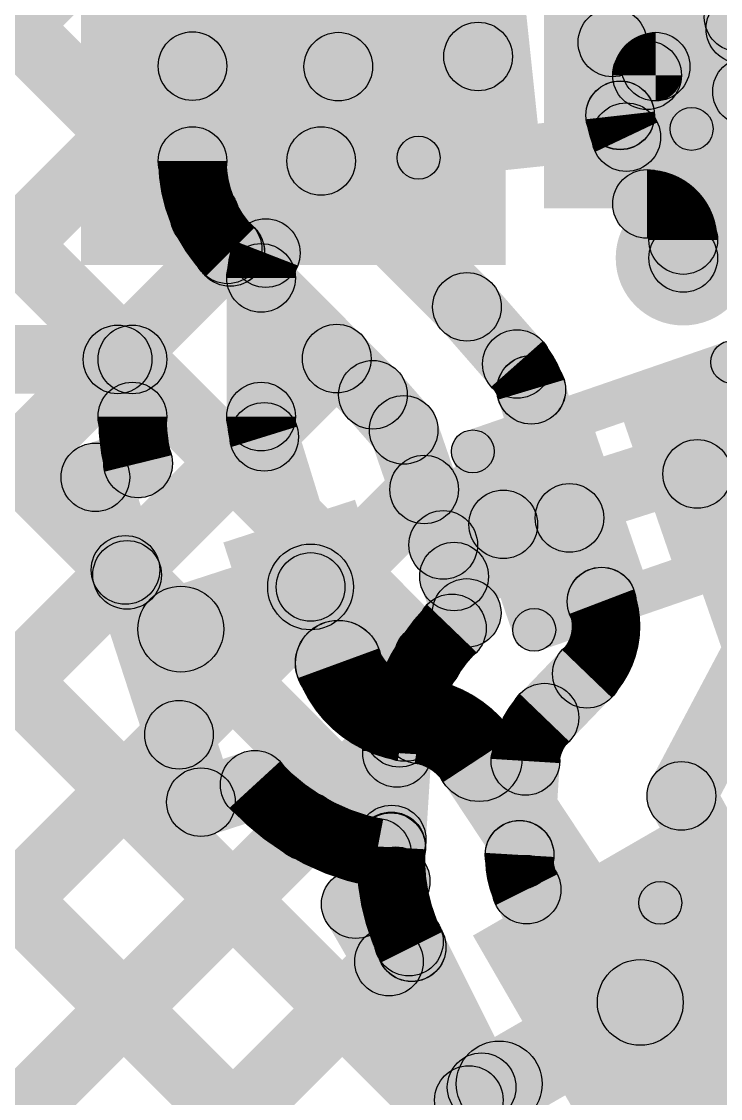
# Model space of a CAD drawing. Header units: millimetres. Extents: x 2.72 to 4.82, y 2.46 to 3.29.
# Drawn here: x 3.4501 to 3.5316, y 2.7387 to 2.8643 of the extents above; entities that cross this region are included whole.
import ezdxf

# ---------------------------------------------------------------- set-up
doc = ezdxf.new("R2010")
doc.units = ezdxf.units.MM
doc.header["$MEASUREMENT"] = 0
for name, color, linetype in [('BottomLayer', 5, 'Continuous'), ('BottomPaste', 16, 'Continuous'), ('BottomSolder', 6, 'Continuous'), ('TopLayer', 1, 'Continuous'), ('TopOverlay', 2, 'Continuous'), ('TopPaste', 8, 'Continuous'), ('TopSolder', 216, 'Continuous'), ('ViaHoleLayer', 16, 'Continuous')]:
    doc.layers.add(name, color=color, linetype=linetype)

# ---------------------------------------------------------------- blocks, each defined once
blk = doc.blocks.new('CAP_0201_B_20')
at = {"layer": 'BottomLayer'}
for points in [[(-0.01772, 0.00591), (-0.00591, 0.00591), (-0.00591, -0.00591), (-0.01772, -0.00591)], [(0.00591, 0.00591), (0.01772, 0.00591), (0.01772, -0.00591), (0.00591, -0.00591)]]:
    blk.add_hatch(color=5, dxfattribs=at).paths.add_polyline_path(points)
at = {"layer": 'BottomPaste'}
for points in [[(-0.01772, 0.00591), (-0.00591, 0.00591), (-0.00591, -0.00591), (-0.01772, -0.00591)], [(0.00591, 0.00591), (0.01772, 0.00591), (0.01772, -0.00591), (0.00591, -0.00591)]]:
    blk.add_hatch(color=16, dxfattribs=at).paths.add_polyline_path(points)
at = {"layer": 'BottomSolder'}
for points in [[(-0.01988, 0.00807), (-0.00374, 0.00807), (-0.00374, -0.00807), (-0.01988, -0.00807)], [(0.00374, 0.00807), (0.01988, 0.00807), (0.01988, -0.00807), (0.00374, -0.00807)]]:
    blk.add_hatch(color=6, dxfattribs=at).paths.add_polyline_path(points)
blk = doc.blocks.new('R__0402_B_56')
at = {"layer": 'BottomLayer'}
for points in [[(-0.0095, 0.0125), (-0.0095, -0.0125), (-0.0275, -0.0125), (-0.0275, 0.0125)], [(0.0275, 0.0125), (0.0275, -0.0125), (0.0095, -0.0125), (0.0095, 0.0125)]]:
    blk.add_hatch(color=5, dxfattribs=at).paths.add_polyline_path(points)
at = {"layer": 'BottomPaste'}
for points in [[(-0.0095, 0.0125), (-0.0095, -0.0125), (-0.0275, -0.0125), (-0.0275, 0.0125)], [(0.0275, 0.0125), (0.0275, -0.0125), (0.0095, -0.0125), (0.0095, 0.0125)]]:
    blk.add_hatch(color=16, dxfattribs=at).paths.add_polyline_path(points)
at = {"layer": 'BottomSolder'}
for points in [[(-0.0055, 0.0165), (-0.0055, -0.0165), (-0.0315, -0.0165), (-0.0315, 0.0165)], [(0.0315, 0.0165), (0.0315, -0.0165), (0.0055, -0.0165), (0.0055, 0.0165)]]:
    blk.add_hatch(color=6, dxfattribs=at).paths.add_polyline_path(points)
blk = doc.blocks.new('R__0402_B_57')
at = {"layer": 'BottomLayer'}
for points in [[(-0.0095, 0.0125), (-0.0095, -0.0125), (-0.0275, -0.0125), (-0.0275, 0.0125)], [(0.0275, 0.0125), (0.0275, -0.0125), (0.0095, -0.0125), (0.0095, 0.0125)]]:
    blk.add_hatch(color=5, dxfattribs=at).paths.add_polyline_path(points)
at = {"layer": 'BottomPaste'}
for points in [[(-0.0095, 0.0125), (-0.0095, -0.0125), (-0.0275, -0.0125), (-0.0275, 0.0125)], [(0.0275, 0.0125), (0.0275, -0.0125), (0.0095, -0.0125), (0.0095, 0.0125)]]:
    blk.add_hatch(color=16, dxfattribs=at).paths.add_polyline_path(points)
at = {"layer": 'BottomSolder'}
for points in [[(-0.0055, 0.0165), (-0.0055, -0.0165), (-0.0315, -0.0165), (-0.0315, 0.0165)], [(0.0315, 0.0165), (0.0315, -0.0165), (0.0055, -0.0165), (0.0055, 0.0165)]]:
    blk.add_hatch(color=6, dxfattribs=at).paths.add_polyline_path(points)
blk = doc.blocks.new('LED_0201_111')
at = {"layer": 'TopLayer'}
for points in [[(-0.01181, 0.00689), (-0.00394, 0.00689), (-0.00394, -0.00689), (-0.01181, -0.00689)], [(0.00394, 0.00689), (0.01181, 0.00689), (0.01181, -0.00689), (0.00394, -0.00689)]]:
    blk.add_hatch(color=1, dxfattribs=at).paths.add_polyline_path(points)
at = {"layer": 'TopOverlay'}
h = blk.add_hatch(color=2, dxfattribs=at)
edge = h.paths.add_edge_path()
edge.add_arc((-0.016, 0.011), 0.0025, 0, 360)
h = blk.add_hatch(color=2, dxfattribs=at)
edge = h.paths.add_edge_path()
edge.add_arc((-0.016, 0.011), 0.0025, 0, 360)
for points in [[(-0.016, 0.0085), (-0.016, 0.0135), (0.016, 0.0135), (0.016, 0.0085)], [(0.016, -0.013), (0.029, -0.013), (0.029, 0.013), (0.016, 0.013)], [(-0.0185, 0.011), (-0.0135, 0.011), (-0.0135, -0.011), (-0.0185, -0.011)], [(0.013, -0.011), (0.017, -0.011), (0.017, 0.011), (0.013, 0.011)], [(-0.016, -0.0135), (-0.016, -0.0085), (0.016, -0.0085), (0.016, -0.0135)]]:
    blk.add_hatch(color=2, dxfattribs=at).paths.add_polyline_path(points)
h = blk.add_hatch(color=2, dxfattribs=at)
edge = h.paths.add_edge_path()
edge.add_arc((0.016, 0.011), 0.0025, 0, 360)
h = blk.add_hatch(color=2, dxfattribs=at)
edge = h.paths.add_edge_path()
edge.add_arc((-0.016, -0.011), 0.0025, 0, 360)
h = blk.add_hatch(color=2, dxfattribs=at)
edge = h.paths.add_edge_path()
edge.add_arc((-0.016, -0.011), 0.0025, 0, 360)
h = blk.add_hatch(color=2, dxfattribs=at)
edge = h.paths.add_edge_path()
edge.add_arc((0.016, -0.011), 0.0025, 0, 360)
at = {"layer": 'TopPaste'}
for points in [[(-0.01181, 0.00689), (-0.00394, 0.00689), (-0.00394, -0.00689), (-0.01181, -0.00689)], [(0.00394, 0.00689), (0.01181, 0.00689), (0.01181, -0.00689), (0.00394, -0.00689)]]:
    blk.add_hatch(color=8, dxfattribs=at).paths.add_polyline_path(points)
at = {"layer": 'TopSolder'}
for points in [[(-0.01398, 0.00906), (-0.00177, 0.00906), (-0.00177, -0.00906), (-0.01398, -0.00906)], [(0.00177, 0.00906), (0.01398, 0.00906), (0.01398, -0.00906), (0.00177, -0.00906)]]:
    blk.add_hatch(color=216, dxfattribs=at).paths.add_polyline_path(points)
at = {"layer": 'TopOverlay'}
for centre in [(-0.016, 0.011), (-0.016, 0.011), (0.016, 0.011), (-0.016, -0.011), (-0.016, -0.011), (0.016, -0.011)]:
    blk.add_circle(centre, 0.0025, dxfattribs=at)
blk = doc.blocks.new('LED_0201_112')
at = {"layer": 'TopLayer'}
for points in [[(-0.01181, 0.00689), (-0.00394, 0.00689), (-0.00394, -0.00689), (-0.01181, -0.00689)], [(0.00394, 0.00689), (0.01181, 0.00689), (0.01181, -0.00689), (0.00394, -0.00689)]]:
    blk.add_hatch(color=1, dxfattribs=at).paths.add_polyline_path(points)
at = {"layer": 'TopOverlay'}
h = blk.add_hatch(color=2, dxfattribs=at)
edge = h.paths.add_edge_path()
edge.add_arc((-0.016, 0.011), 0.0025, 0, 360)
h = blk.add_hatch(color=2, dxfattribs=at)
edge = h.paths.add_edge_path()
edge.add_arc((-0.016, 0.011), 0.0025, 0, 360)
for points in [[(-0.016, 0.0085), (-0.016, 0.0135), (0.016, 0.0135), (0.016, 0.0085)], [(0.016, -0.013), (0.029, -0.013), (0.029, 0.013), (0.016, 0.013)], [(-0.0185, 0.011), (-0.0135, 0.011), (-0.0135, -0.011), (-0.0185, -0.011)], [(0.013, -0.011), (0.017, -0.011), (0.017, 0.011), (0.013, 0.011)], [(-0.016, -0.0135), (-0.016, -0.0085), (0.016, -0.0085), (0.016, -0.0135)]]:
    blk.add_hatch(color=2, dxfattribs=at).paths.add_polyline_path(points)
h = blk.add_hatch(color=2, dxfattribs=at)
edge = h.paths.add_edge_path()
edge.add_arc((0.016, 0.011), 0.0025, 0, 360)
h = blk.add_hatch(color=2, dxfattribs=at)
edge = h.paths.add_edge_path()
edge.add_arc((-0.016, -0.011), 0.0025, 0, 360)
h = blk.add_hatch(color=2, dxfattribs=at)
edge = h.paths.add_edge_path()
edge.add_arc((-0.016, -0.011), 0.0025, 0, 360)
h = blk.add_hatch(color=2, dxfattribs=at)
edge = h.paths.add_edge_path()
edge.add_arc((0.016, -0.011), 0.0025, 0, 360)
at = {"layer": 'TopPaste'}
for points in [[(-0.01181, 0.00689), (-0.00394, 0.00689), (-0.00394, -0.00689), (-0.01181, -0.00689)], [(0.00394, 0.00689), (0.01181, 0.00689), (0.01181, -0.00689), (0.00394, -0.00689)]]:
    blk.add_hatch(color=8, dxfattribs=at).paths.add_polyline_path(points)
at = {"layer": 'TopSolder'}
for points in [[(-0.01398, 0.00906), (-0.00177, 0.00906), (-0.00177, -0.00906), (-0.01398, -0.00906)], [(0.00177, 0.00906), (0.01398, 0.00906), (0.01398, -0.00906), (0.00177, -0.00906)]]:
    blk.add_hatch(color=216, dxfattribs=at).paths.add_polyline_path(points)
at = {"layer": 'TopOverlay'}
for centre in [(-0.016, 0.011), (-0.016, 0.011), (0.016, 0.011), (-0.016, -0.011), (-0.016, -0.011), (0.016, -0.011)]:
    blk.add_circle(centre, 0.0025, dxfattribs=at)
blk = doc.blocks.new('LED_0201_113')
at = {"layer": 'TopLayer'}
for points in [[(-0.01181, 0.00689), (-0.00394, 0.00689), (-0.00394, -0.00689), (-0.01181, -0.00689)], [(0.00394, 0.00689), (0.01181, 0.00689), (0.01181, -0.00689), (0.00394, -0.00689)]]:
    blk.add_hatch(color=1, dxfattribs=at).paths.add_polyline_path(points)
at = {"layer": 'TopOverlay'}
h = blk.add_hatch(color=2, dxfattribs=at)
edge = h.paths.add_edge_path()
edge.add_arc((-0.016, 0.011), 0.0025, 0, 360)
h = blk.add_hatch(color=2, dxfattribs=at)
edge = h.paths.add_edge_path()
edge.add_arc((-0.016, 0.011), 0.0025, 0, 360)
for points in [[(-0.016, 0.0085), (-0.016, 0.0135), (0.016, 0.0135), (0.016, 0.0085)], [(0.016, -0.013), (0.029, -0.013), (0.029, 0.013), (0.016, 0.013)], [(-0.0185, 0.011), (-0.0135, 0.011), (-0.0135, -0.011), (-0.0185, -0.011)], [(0.013, -0.011), (0.017, -0.011), (0.017, 0.011), (0.013, 0.011)], [(-0.016, -0.0135), (-0.016, -0.0085), (0.016, -0.0085), (0.016, -0.0135)]]:
    blk.add_hatch(color=2, dxfattribs=at).paths.add_polyline_path(points)
h = blk.add_hatch(color=2, dxfattribs=at)
edge = h.paths.add_edge_path()
edge.add_arc((0.016, 0.011), 0.0025, 0, 360)
h = blk.add_hatch(color=2, dxfattribs=at)
edge = h.paths.add_edge_path()
edge.add_arc((-0.016, -0.011), 0.0025, 0, 360)
h = blk.add_hatch(color=2, dxfattribs=at)
edge = h.paths.add_edge_path()
edge.add_arc((-0.016, -0.011), 0.0025, 0, 360)
h = blk.add_hatch(color=2, dxfattribs=at)
edge = h.paths.add_edge_path()
edge.add_arc((0.016, -0.011), 0.0025, 0, 360)
at = {"layer": 'TopPaste'}
for points in [[(-0.01181, 0.00689), (-0.00394, 0.00689), (-0.00394, -0.00689), (-0.01181, -0.00689)], [(0.00394, 0.00689), (0.01181, 0.00689), (0.01181, -0.00689), (0.00394, -0.00689)]]:
    blk.add_hatch(color=8, dxfattribs=at).paths.add_polyline_path(points)
at = {"layer": 'TopSolder'}
for points in [[(-0.01398, 0.00906), (-0.00177, 0.00906), (-0.00177, -0.00905), (-0.01398, -0.00905)], [(0.00177, 0.00905), (0.01398, 0.00905), (0.01398, -0.00906), (0.00177, -0.00906)]]:
    blk.add_hatch(color=216, dxfattribs=at).paths.add_polyline_path(points)
at = {"layer": 'TopOverlay'}
for centre in [(-0.016, 0.011), (-0.016, 0.011), (0.016, 0.011), (-0.016, -0.011), (-0.016, -0.011), (0.016, -0.011)]:
    blk.add_circle(centre, 0.0025, dxfattribs=at)

msp = doc.modelspace()

# ---------------------------------------------------------------- hatches: boundary and pattern name
at = {"layer": 'BottomLayer'}
for points in [[(3.457, 2.83587), (3.478, 2.83587), (3.478, 3.205), (3.457, 3.205)], [(3.28321, 2.97327), (3.28886, 2.97893), (3.46521, 2.80258), (3.45955, 2.79693)], [(3.27413, 2.95689), (3.27979, 2.96255), (3.51065, 2.73169), (3.50499, 2.72603)], [(3.26433, 2.94124), (3.26999, 2.94689), (3.52564, 2.69124), (3.51999, 2.68558)], [(3.2552, 2.92491), (3.26086, 2.93057), (3.5906, 2.60083), (3.58494, 2.59517)], [(3.4745, 2.83587), (3.5065, 2.83587), (3.5065, 2.88487), (3.4745, 2.88487)], [(3.48227, 2.83582), (3.47482, 2.83872), (3.48327, 2.86045), (3.49073, 2.85755)], [(3.527, 2.843), (3.519, 2.843), (3.519, 2.858), (3.527, 2.858)], [(3.53121, 2.8367), (3.52321, 2.8367), (3.52321, 2.83879), (3.53121, 2.83879)], [(3.482, 2.81821), (3.474, 2.81821), (3.474, 2.83437), (3.482, 2.83437)], [(3.446, 2.82087), (3.446, 2.82887), (3.463, 2.82887), (3.463, 2.82087)], [(3.23722, 2.59517), (3.23157, 2.60083), (3.45844, 2.8277), (3.4641, 2.82205)], [(3.467, 2.81821), (3.459, 2.81821), (3.459, 2.82487), (3.467, 2.82487)], [(3.50745, 2.80184), (3.50502, 2.80946), (3.53935, 2.8204), (3.54177, 2.81277)], [(3.47454, 2.81466), (3.48218, 2.81703), (3.48759, 2.79953), (3.47995, 2.79717)], [(3.45992, 2.80733), (3.45745, 2.81493), (3.46242, 2.81655), (3.46489, 2.80894)], [(3.45488, 2.80989), (3.46249, 2.81237), (3.47479, 2.7745), (3.46718, 2.77203)], [(3.26268, 2.59517), (3.25702, 2.60083), (3.45936, 2.80317), (3.46502, 2.79751)], [(3.47019, 2.78868), (3.46709, 2.79819), (3.48222, 2.80311), (3.48531, 2.79359)], [(3.47907, 2.79664), (3.48846, 2.80006), (3.4917, 2.79119), (3.4823, 2.78777)], [(3.4823, 2.78778), (3.49171, 2.79117), (3.49171, 2.79115), (3.48231, 2.78776)], [(3.49393, 2.77811), (3.49557, 2.78797), (3.49753, 2.78765), (3.49588, 2.77778)], [(3.49583, 2.77779), (3.49758, 2.78764), (3.49761, 2.78763), (3.49585, 2.77779)], [(3.28814, 2.59517), (3.28248, 2.60083), (3.46561, 2.78395), (3.47126, 2.7783)], [(3.49924, 2.77558), (3.50758, 2.7811), (3.52638, 2.75269), (3.51804, 2.74717)], [(3.47222, 2.76946), (3.46975, 2.77707), (3.47602, 2.77911), (3.47849, 2.7715)], [(3.31359, 2.59517), (3.30793, 2.60083), (3.48041, 2.77331), (3.48607, 2.76765)], [(3.48814, 2.76517), (3.49482, 2.76958), (3.49701, 2.76626), (3.49034, 2.76185)], [(3.49104, 2.75792), (3.48704, 2.76485), (3.49168, 2.76752), (3.49568, 2.76059)], [(3.48558, 2.75938), (3.49251, 2.76338), (3.51901, 2.71748), (3.51208, 2.71348)], [(3.33905, 2.59517), (3.33339, 2.60083), (3.49008, 2.75752), (3.49574, 2.75186)], [(3.50826, 2.7361), (3.50326, 2.74476), (3.51971, 2.75426), (3.52471, 2.7456)], [(3.51787, 2.74746), (3.52656, 2.75241), (3.53675, 2.73452), (3.52806, 2.72957)], [(3.3645, 2.59517), (3.35885, 2.60083), (3.4994, 2.74138), (3.50505, 2.73572)]]:
    msp.add_hatch(color=5, dxfattribs=at).paths.add_polyline_path(points)
h = msp.add_hatch(color=5, dxfattribs=at)
edge = h.paths.add_edge_path()
edge.add_arc((3.487, 2.859), 0.004, 0, 360)
h = msp.add_hatch(color=5, dxfattribs=at)
edge = h.paths.add_edge_path()
edge.add_arc((3.523, 2.858), 0.004, 0, 360)
h = msp.add_hatch(color=5, dxfattribs=at)
edge = h.paths.add_edge_path()
edge.add_arc((3.523, 2.858), 0.004, 0, 360)
h = msp.add_hatch(color=5, dxfattribs=at)
edge = h.paths.add_edge_path()
edge.add_arc((3.524, 2.859), 0.004, 0, 360)
h = msp.add_hatch(color=5, dxfattribs=at)
edge = h.paths.add_edge_path()
edge.add_arc((3.523, 2.843), 0.004, 0, 360)
h = msp.add_hatch(color=5, dxfattribs=at)
edge = h.paths.add_edge_path()
edge.add_arc((3.523, 2.843), 0.004, 0, 360)
h = msp.add_hatch(color=5, dxfattribs=at)
edge = h.paths.add_edge_path()
edge.add_arc((3.52721, 2.8367), 0.00787, 0, 360)
h = msp.add_hatch(color=5, dxfattribs=at)
edge = h.paths.add_edge_path()
edge.add_arc((3.52721, 2.83879), 0.004, 0, 360)
h = msp.add_hatch(color=5, dxfattribs=at)
edge = h.paths.add_edge_path()
edge.add_arc((3.52721, 2.83879), 0.004, 0, 360)
h = msp.add_hatch(color=5, dxfattribs=at)
edge = h.paths.add_edge_path()
edge.add_arc((3.47854, 2.83727), 0.004, 0, 360)
h = msp.add_hatch(color=5, dxfattribs=at)
edge = h.paths.add_edge_path()
edge.add_arc((3.47854, 2.83727), 0.004, 0, 360)
h = msp.add_hatch(color=5, dxfattribs=at)
edge = h.paths.add_edge_path()
edge.add_arc((3.52721, 2.8367), 0.004, 0, 360)
h = msp.add_hatch(color=5, dxfattribs=at)
edge = h.paths.add_edge_path()
edge.add_arc((3.478, 2.83437), 0.004, 0, 360)
h = msp.add_hatch(color=5, dxfattribs=at)
edge = h.paths.add_edge_path()
edge.add_arc((3.478, 2.83437), 0.004, 0, 360)
h = msp.add_hatch(color=5, dxfattribs=at)
edge = h.paths.add_edge_path()
edge.add_arc((3.46127, 2.82487), 0.004, 0, 360)
h = msp.add_hatch(color=5, dxfattribs=at)
edge = h.paths.add_edge_path()
edge.add_arc((3.463, 2.82487), 0.004, 0, 360)
h = msp.add_hatch(color=5, dxfattribs=at)
edge = h.paths.add_edge_path()
edge.add_arc((3.463, 2.82487), 0.004, 0, 360)
h = msp.add_hatch(color=5, dxfattribs=at)
edge = h.paths.add_edge_path()
edge.add_arc((3.463, 2.81821), 0.004, 0, 360)
h = msp.add_hatch(color=5, dxfattribs=at)
edge = h.paths.add_edge_path()
edge.add_arc((3.463, 2.81821), 0.004, 0, 360)
h = msp.add_hatch(color=5, dxfattribs=at)
edge = h.paths.add_edge_path()
edge.add_arc((3.478, 2.81821), 0.004, 0, 360)
h = msp.add_hatch(color=5, dxfattribs=at)
edge = h.paths.add_edge_path()
edge.add_arc((3.478, 2.81821), 0.004, 0, 360)
h = msp.add_hatch(color=5, dxfattribs=at)
edge = h.paths.add_edge_path()
edge.add_arc((3.47836, 2.81585), 0.004, 0, 360)
h = msp.add_hatch(color=5, dxfattribs=at)
edge = h.paths.add_edge_path()
edge.add_arc((3.47836, 2.81585), 0.004, 0, 360)
h = msp.add_hatch(color=5, dxfattribs=at)
edge = h.paths.add_edge_path()
edge.add_arc((3.47836, 2.81585), 0.004, 0, 360)
h = msp.add_hatch(color=5, dxfattribs=at)
edge = h.paths.add_edge_path()
edge.add_arc((3.47836, 2.81585), 0.004, 0, 360)
h = msp.add_hatch(color=5, dxfattribs=at)
edge = h.paths.add_edge_path()
edge.add_arc((3.46366, 2.81275), 0.004, 0, 360)
h = msp.add_hatch(color=5, dxfattribs=at)
edge = h.paths.add_edge_path()
edge.add_arc((3.46366, 2.81275), 0.004, 0, 360)
h = msp.add_hatch(color=5, dxfattribs=at)
edge = h.paths.add_edge_path()
edge.add_arc((3.45868, 2.81113), 0.004, 0, 360)
h = msp.add_hatch(color=5, dxfattribs=at)
edge = h.paths.add_edge_path()
edge.add_arc((3.45868, 2.81113), 0.004, 0, 360)
h = msp.add_hatch(color=5, dxfattribs=at)
edge = h.paths.add_edge_path()
edge.add_arc((3.50623, 2.80565), 0.004, 0, 360)
h = msp.add_hatch(color=5, dxfattribs=at)
edge = h.paths.add_edge_path()
edge.add_arc((3.46219, 2.80034), 0.004, 0, 360)
h = msp.add_hatch(color=5, dxfattribs=at)
edge = h.paths.add_edge_path()
edge.add_arc((3.46238, 2.79976), 0.004, 0, 360)
h = msp.add_hatch(color=5, dxfattribs=at)
edge = h.paths.add_edge_path()
edge.add_arc((3.48377, 2.79835), 0.005, 0, 360)
h = msp.add_hatch(color=5, dxfattribs=at)
edge = h.paths.add_edge_path()
edge.add_arc((3.48377, 2.79835), 0.005, 0, 360)
h = msp.add_hatch(color=5, dxfattribs=at)
edge = h.paths.add_edge_path()
edge.add_arc((3.48377, 2.79835), 0.004, 0, 360)
h = msp.add_hatch(color=5, dxfattribs=at)
edge = h.paths.add_edge_path()
edge.add_arc((3.46864, 2.79344), 0.005, 0, 360)
h = msp.add_hatch(color=5, dxfattribs=at)
edge = h.paths.add_edge_path()
edge.add_arc((3.487, 2.78948), 0.005, 0, 360)
h = msp.add_hatch(color=5, dxfattribs=at)
edge = h.paths.add_edge_path()
edge.add_arc((3.487, 2.78948), 0.005, 0, 360)
h = msp.add_hatch(color=5, dxfattribs=at)
edge = h.paths.add_edge_path()
edge.add_arc((3.48701, 2.78946), 0.005, 0, 360)
h = msp.add_hatch(color=5, dxfattribs=at)
edge = h.paths.add_edge_path()
edge.add_arc((3.48701, 2.78946), 0.005, 0, 360)
h = msp.add_hatch(color=5, dxfattribs=at)
edge = h.paths.add_edge_path()
edge.add_arc((3.49475, 2.78304), 0.005, 0, 360)
h = msp.add_hatch(color=5, dxfattribs=at)
edge = h.paths.add_edge_path()
edge.add_arc((3.49475, 2.78304), 0.005, 0, 360)
h = msp.add_hatch(color=5, dxfattribs=at)
edge = h.paths.add_edge_path()
edge.add_arc((3.49671, 2.78272), 0.005, 0, 360)
h = msp.add_hatch(color=5, dxfattribs=at)
edge = h.paths.add_edge_path()
edge.add_arc((3.49671, 2.78272), 0.005, 0, 360)
h = msp.add_hatch(color=5, dxfattribs=at)
edge = h.paths.add_edge_path()
edge.add_arc((3.49673, 2.78271), 0.005, 0, 360)
h = msp.add_hatch(color=5, dxfattribs=at)
edge = h.paths.add_edge_path()
edge.add_arc((3.49673, 2.78271), 0.005, 0, 360)
h = msp.add_hatch(color=5, dxfattribs=at)
edge = h.paths.add_edge_path()
edge.add_arc((3.46843, 2.78113), 0.004, 0, 360)
h = msp.add_hatch(color=5, dxfattribs=at)
edge = h.paths.add_edge_path()
edge.add_arc((3.50341, 2.77834), 0.005, 0, 360)
h = msp.add_hatch(color=5, dxfattribs=at)
edge = h.paths.add_edge_path()
edge.add_arc((3.50341, 2.77834), 0.005, 0, 360)
h = msp.add_hatch(color=5, dxfattribs=at)
edge = h.paths.add_edge_path()
edge.add_arc((3.47726, 2.77531), 0.004, 0, 360)
h = msp.add_hatch(color=5, dxfattribs=at)
edge = h.paths.add_edge_path()
edge.add_arc((3.47726, 2.77531), 0.004, 0, 360)
h = msp.add_hatch(color=5, dxfattribs=at)
edge = h.paths.add_edge_path()
edge.add_arc((3.47099, 2.77327), 0.004, 0, 360)
h = msp.add_hatch(color=5, dxfattribs=at)
edge = h.paths.add_edge_path()
edge.add_arc((3.47099, 2.77327), 0.004, 0, 360)
h = msp.add_hatch(color=5, dxfattribs=at)
edge = h.paths.add_edge_path()
edge.add_arc((3.48324, 2.77048), 0.004, 0, 360)
h = msp.add_hatch(color=5, dxfattribs=at)
edge = h.paths.add_edge_path()
edge.add_arc((3.49148, 2.76737), 0.004, 0, 360)
h = msp.add_hatch(color=5, dxfattribs=at)
edge = h.paths.add_edge_path()
edge.add_arc((3.49148, 2.76737), 0.004, 0, 360)
h = msp.add_hatch(color=5, dxfattribs=at)
edge = h.paths.add_edge_path()
edge.add_arc((3.49368, 2.76406), 0.004, 0, 360)
h = msp.add_hatch(color=5, dxfattribs=at)
edge = h.paths.add_edge_path()
edge.add_arc((3.49368, 2.76406), 0.004, 0, 360)
h = msp.add_hatch(color=5, dxfattribs=at)
edge = h.paths.add_edge_path()
edge.add_arc((3.48904, 2.76138), 0.004, 0, 360)
h = msp.add_hatch(color=5, dxfattribs=at)
edge = h.paths.add_edge_path()
edge.add_arc((3.48904, 2.76138), 0.004, 0, 360)
h = msp.add_hatch(color=5, dxfattribs=at)
edge = h.paths.add_edge_path()
edge.add_arc((3.49291, 2.75469), 0.004, 0, 360)
h = msp.add_hatch(color=5, dxfattribs=at)
edge = h.paths.add_edge_path()
edge.add_arc((3.52221, 2.74993), 0.005, 0, 360)
h = msp.add_hatch(color=5, dxfattribs=at)
edge = h.paths.add_edge_path()
edge.add_arc((3.52221, 2.74993), 0.005, 0, 360)
h = msp.add_hatch(color=5, dxfattribs=at)
edge = h.paths.add_edge_path()
edge.add_arc((3.52221, 2.74993), 0.005, 0, 360)
h = msp.add_hatch(color=5, dxfattribs=at)
edge = h.paths.add_edge_path()
edge.add_arc((3.50576, 2.74043), 0.005, 0, 360)
h = msp.add_hatch(color=5, dxfattribs=at)
edge = h.paths.add_edge_path()
edge.add_arc((3.50222, 2.73855), 0.004, 0, 360)
at = {"layer": 'TopLayer'}
for points in [[(3.27588, 3.03151), (3.28154, 3.03717), (3.47425, 2.84445), (3.46859, 2.8388)], [(3.26679, 3.01514), (3.27245, 3.0208), (3.50033, 2.79291), (3.49468, 2.78726)], [(3.26389, 2.99259), (3.26955, 2.99825), (3.49604, 2.77175), (3.49039, 2.76609)], [(3.25618, 2.97484), (3.26184, 2.9805), (3.51395, 2.72838), (3.5083, 2.72273)], [(3.23977, 2.9658), (3.24542, 2.97146), (3.65212, 2.56476), (3.64646, 2.5591)], [(3.23096, 2.94915), (3.23662, 2.95481), (3.62665, 2.56477), (3.621, 2.55912)], [(3.15046, 2.55932), (3.14481, 2.56498), (3.46717, 2.88734), (3.47283, 2.88169)], [(3.474, 2.848), (3.466, 2.848), (3.466, 2.88521), (3.474, 2.88521)], [(3.489, 2.848), (3.481, 2.848), (3.481, 2.88521), (3.489, 2.88521)], [(3.49801, 2.88075), (3.50599, 2.88125), (3.50729, 2.86043), (3.4993, 2.85993)], [(3.5299, 2.86298), (3.53785, 2.86383), (3.53863, 2.85652), (3.53067, 2.85568)], [(3.17591, 2.55931), (3.17025, 2.56497), (3.46717, 2.86189), (3.47283, 2.85623)], [(3.51498, 2.8614), (3.52293, 2.86225), (3.52384, 2.85377), (3.51588, 2.85292)], [(3.51588, 2.85293), (3.52384, 2.85376), (3.52384, 2.85373), (3.51588, 2.85289)], [(3.51696, 2.84907), (3.52419, 2.85248), (3.53083, 2.8384), (3.52359, 2.83499)], [(3.48217, 2.84517), (3.48783, 2.85083), (3.50483, 2.83383), (3.49917, 2.82817)], [(3.20135, 2.5593), (3.1957, 2.56496), (3.47127, 2.84053), (3.47692, 2.83487)], [(3.47157, 2.83456), (3.47723, 2.84022), (3.49387, 2.82357), (3.48821, 2.81792)], [(3.49899, 2.82837), (3.50501, 2.83363), (3.51083, 2.82698), (3.50481, 2.82171)], [(3.2268, 2.55929), (3.22114, 2.56495), (3.48399, 2.8278), (3.48965, 2.82214)], [(3.48803, 2.81811), (3.49405, 2.82338), (3.49763, 2.81929), (3.49161, 2.81402)], [(3.50566, 2.82019), (3.51333, 2.82247), (3.51778, 2.80754), (3.51012, 2.80526)], [(3.50568, 2.82014), (3.51331, 2.82254), (3.51331, 2.82253), (3.50568, 2.82013)], [(3.49084, 2.81535), (3.4984, 2.81796), (3.50302, 2.80456), (3.49545, 2.80195)], [(3.25224, 2.55928), (3.24659, 2.56494), (3.49418, 2.81253), (3.49984, 2.80688)], [(3.52506, 2.81021), (3.53262, 2.81284), (3.53978, 2.79232), (3.53222, 2.78968)], [(3.51021, 2.80497), (3.51768, 2.80783), (3.52142, 2.79809), (3.51395, 2.79523)], [(3.49672, 2.79827), (3.50428, 2.80088), (3.50575, 2.79662), (3.49818, 2.79402)], [(3.51394, 2.79526), (3.52143, 2.79805), (3.52144, 2.79804), (3.51394, 2.79524)], [(3.53054, 2.77213), (3.52346, 2.77587), (3.53246, 2.79287), (3.53954, 2.78913)], [(3.51392, 2.78034), (3.50816, 2.78589), (3.5131, 2.79102), (3.51886, 2.78547)], [(3.27769, 2.55927), (3.27203, 2.56492), (3.49129, 2.78418), (3.49694, 2.77852)], [(3.49716, 2.76786), (3.48917, 2.76836), (3.48985, 2.77925), (3.49784, 2.77875)], [(3.51213, 2.7669), (3.50414, 2.7674), (3.50482, 2.77832), (3.51281, 2.77782)], [(3.52349, 2.77207), (3.53051, 2.77593), (3.54048, 2.75778), (3.53347, 2.75393)], [(3.51212, 2.76686), (3.50414, 2.76739), (3.50414, 2.76741), (3.51213, 2.76689)], [(3.50539, 2.76128), (3.51254, 2.76486), (3.52679, 2.73636), (3.51964, 2.73278)], [(3.30313, 2.55926), (3.29748, 2.56491), (3.49241, 2.75984), (3.49806, 2.75419)], [(3.49198, 2.75456), (3.49913, 2.75814), (3.51336, 2.72968), (3.5062, 2.72611)], [(3.32858, 2.55925), (3.32292, 2.5649), (3.50088, 2.74287), (3.50654, 2.73721)]]:
    msp.add_hatch(color=1, dxfattribs=at).paths.add_polyline_path(points)
h = msp.add_hatch(color=1, dxfattribs=at)
edge = h.paths.add_edge_path()
edge.add_arc((3.53367, 2.86475), 0.004, 0, 360)
h = msp.add_hatch(color=1, dxfattribs=at)
edge = h.paths.add_edge_path()
edge.add_arc((3.53387, 2.86341), 0.004, 0, 360)
h = msp.add_hatch(color=1, dxfattribs=at)
edge = h.paths.add_edge_path()
edge.add_arc((3.51896, 2.86182), 0.004, 0, 360)
h = msp.add_hatch(color=1, dxfattribs=at)
edge = h.paths.add_edge_path()
edge.add_arc((3.5033, 2.86018), 0.004, 0, 360)
h = msp.add_hatch(color=1, dxfattribs=at)
edge = h.paths.add_edge_path()
edge.add_arc((3.47, 2.85906), 0.004, 0, 360)
h = msp.add_hatch(color=1, dxfattribs=at)
edge = h.paths.add_edge_path()
edge.add_arc((3.53465, 2.8561), 0.004, 0, 360)
h = msp.add_hatch(color=1, dxfattribs=at)
edge = h.paths.add_edge_path()
edge.add_arc((3.51986, 2.85334), 0.004, 0, 360)
h = msp.add_hatch(color=1, dxfattribs=at)
edge = h.paths.add_edge_path()
edge.add_arc((3.51986, 2.85334), 0.004, 0, 360)
h = msp.add_hatch(color=1, dxfattribs=at)
edge = h.paths.add_edge_path()
edge.add_arc((3.51986, 2.85331), 0.004, 0, 360)
h = msp.add_hatch(color=1, dxfattribs=at)
edge = h.paths.add_edge_path()
edge.add_arc((3.51986, 2.85331), 0.004, 0, 360)
h = msp.add_hatch(color=1, dxfattribs=at)
edge = h.paths.add_edge_path()
edge.add_arc((3.52058, 2.85078), 0.004, 0, 360)
h = msp.add_hatch(color=1, dxfattribs=at)
edge = h.paths.add_edge_path()
edge.add_arc((3.52058, 2.85078), 0.004, 0, 360)
h = msp.add_hatch(color=1, dxfattribs=at)
edge = h.paths.add_edge_path()
edge.add_arc((3.47, 2.848), 0.004, 0, 360)
h = msp.add_hatch(color=1, dxfattribs=at)
edge = h.paths.add_edge_path()
edge.add_arc((3.47, 2.848), 0.004, 0, 360)
h = msp.add_hatch(color=1, dxfattribs=at)
edge = h.paths.add_edge_path()
edge.add_arc((3.47, 2.848), 0.004, 0, 360)
h = msp.add_hatch(color=1, dxfattribs=at)
edge = h.paths.add_edge_path()
edge.add_arc((3.485, 2.848), 0.004, 0, 360)
h = msp.add_hatch(color=1, dxfattribs=at)
edge = h.paths.add_edge_path()
edge.add_arc((3.485, 2.848), 0.004, 0, 360)
h = msp.add_hatch(color=1, dxfattribs=at)
edge = h.paths.add_edge_path()
edge.add_arc((3.47142, 2.84163), 0.004, 0, 360)
h = msp.add_hatch(color=1, dxfattribs=at)
edge = h.paths.add_edge_path()
edge.add_arc((3.52721, 2.8367), 0.00787, 0, 360)
h = msp.add_hatch(color=1, dxfattribs=at)
edge = h.paths.add_edge_path()
edge.add_arc((3.4741, 2.8377), 0.004, 0, 360)
h = msp.add_hatch(color=1, dxfattribs=at)
edge = h.paths.add_edge_path()
edge.add_arc((3.47439, 2.8374), 0.004, 0, 360)
h = msp.add_hatch(color=1, dxfattribs=at)
edge = h.paths.add_edge_path()
edge.add_arc((3.47439, 2.83739), 0.004, 0, 360)
h = msp.add_hatch(color=1, dxfattribs=at)
edge = h.paths.add_edge_path()
edge.add_arc((3.4744, 2.83739), 0.004, 0, 360)
h = msp.add_hatch(color=1, dxfattribs=at)
edge = h.paths.add_edge_path()
edge.add_arc((3.52721, 2.8367), 0.004, 0, 360)
h = msp.add_hatch(color=1, dxfattribs=at)
edge = h.paths.add_edge_path()
edge.add_arc((3.502, 2.831), 0.004, 0, 360)
h = msp.add_hatch(color=1, dxfattribs=at)
edge = h.paths.add_edge_path()
edge.add_arc((3.502, 2.831), 0.004, 0, 360)
h = msp.add_hatch(color=1, dxfattribs=at)
edge = h.paths.add_edge_path()
edge.add_arc((3.48682, 2.82497), 0.004, 0, 360)
h = msp.add_hatch(color=1, dxfattribs=at)
edge = h.paths.add_edge_path()
edge.add_arc((3.50782, 2.82434), 0.004, 0, 360)
h = msp.add_hatch(color=1, dxfattribs=at)
edge = h.paths.add_edge_path()
edge.add_arc((3.50782, 2.82434), 0.004, 0, 360)
h = msp.add_hatch(color=1, dxfattribs=at)
edge = h.paths.add_edge_path()
edge.add_arc((3.49104, 2.82075), 0.004, 0, 360)
h = msp.add_hatch(color=1, dxfattribs=at)
edge = h.paths.add_edge_path()
edge.add_arc((3.49104, 2.82075), 0.004, 0, 360)
h = msp.add_hatch(color=1, dxfattribs=at)
edge = h.paths.add_edge_path()
edge.add_arc((3.50949, 2.82134), 0.004, 0, 360)
h = msp.add_hatch(color=1, dxfattribs=at)
edge = h.paths.add_edge_path()
edge.add_arc((3.50949, 2.82134), 0.004, 0, 360)
h = msp.add_hatch(color=1, dxfattribs=at)
edge = h.paths.add_edge_path()
edge.add_arc((3.5095, 2.82133), 0.004, 0, 360)
h = msp.add_hatch(color=1, dxfattribs=at)
edge = h.paths.add_edge_path()
edge.add_arc((3.5095, 2.82133), 0.004, 0, 360)
h = msp.add_hatch(color=1, dxfattribs=at)
edge = h.paths.add_edge_path()
edge.add_arc((3.49462, 2.81666), 0.004, 0, 360)
h = msp.add_hatch(color=1, dxfattribs=at)
edge = h.paths.add_edge_path()
edge.add_arc((3.49462, 2.81666), 0.004, 0, 360)
h = msp.add_hatch(color=1, dxfattribs=at)
edge = h.paths.add_edge_path()
edge.add_arc((3.52884, 2.81153), 0.004, 0, 360)
h = msp.add_hatch(color=1, dxfattribs=at)
edge = h.paths.add_edge_path()
edge.add_arc((3.49701, 2.80971), 0.004, 0, 360)
h = msp.add_hatch(color=1, dxfattribs=at)
edge = h.paths.add_edge_path()
edge.add_arc((3.51395, 2.8064), 0.004, 0, 360)
h = msp.add_hatch(color=1, dxfattribs=at)
edge = h.paths.add_edge_path()
edge.add_arc((3.51395, 2.8064), 0.004, 0, 360)
h = msp.add_hatch(color=1, dxfattribs=at)
edge = h.paths.add_edge_path()
edge.add_arc((3.49923, 2.80325), 0.004, 0, 360)
h = msp.add_hatch(color=1, dxfattribs=at)
edge = h.paths.add_edge_path()
edge.add_arc((3.5005, 2.79957), 0.004, 0, 360)
h = msp.add_hatch(color=1, dxfattribs=at)
edge = h.paths.add_edge_path()
edge.add_arc((3.51769, 2.79666), 0.004, 0, 360)
h = msp.add_hatch(color=1, dxfattribs=at)
edge = h.paths.add_edge_path()
edge.add_arc((3.51769, 2.79666), 0.004, 0, 360)
h = msp.add_hatch(color=1, dxfattribs=at)
edge = h.paths.add_edge_path()
edge.add_arc((3.51769, 2.79664), 0.004, 0, 360)
h = msp.add_hatch(color=1, dxfattribs=at)
edge = h.paths.add_edge_path()
edge.add_arc((3.51769, 2.79664), 0.004, 0, 360)
h = msp.add_hatch(color=1, dxfattribs=at)
edge = h.paths.add_edge_path()
edge.add_arc((3.50197, 2.79532), 0.004, 0, 360)
h = msp.add_hatch(color=1, dxfattribs=at)
edge = h.paths.add_edge_path()
edge.add_arc((3.50024, 2.79352), 0.004, 0, 360)
h = msp.add_hatch(color=1, dxfattribs=at)
edge = h.paths.add_edge_path()
edge.add_arc((3.49751, 2.79009), 0.004, 0, 360)
h = msp.add_hatch(color=1, dxfattribs=at)
edge = h.paths.add_edge_path()
edge.add_arc((3.51598, 2.78824), 0.004, 0, 360)
h = msp.add_hatch(color=1, dxfattribs=at)
edge = h.paths.add_edge_path()
edge.add_arc((3.51598, 2.78824), 0.004, 0, 360)
h = msp.add_hatch(color=1, dxfattribs=at)
edge = h.paths.add_edge_path()
edge.add_arc((3.51104, 2.78312), 0.004, 0, 360)
h = msp.add_hatch(color=1, dxfattribs=at)
edge = h.paths.add_edge_path()
edge.add_arc((3.51104, 2.78312), 0.004, 0, 360)
h = msp.add_hatch(color=1, dxfattribs=at)
edge = h.paths.add_edge_path()
edge.add_arc((3.49411, 2.78135), 0.004, 0, 360)
h = msp.add_hatch(color=1, dxfattribs=at)
edge = h.paths.add_edge_path()
edge.add_arc((3.49385, 2.779), 0.004, 0, 360)
h = msp.add_hatch(color=1, dxfattribs=at)
edge = h.paths.add_edge_path()
edge.add_arc((3.49385, 2.779), 0.004, 0, 360)
h = msp.add_hatch(color=1, dxfattribs=at)
edge = h.paths.add_edge_path()
edge.add_arc((3.50882, 2.77807), 0.004, 0, 360)
h = msp.add_hatch(color=1, dxfattribs=at)
edge = h.paths.add_edge_path()
edge.add_arc((3.50882, 2.77807), 0.004, 0, 360)
h = msp.add_hatch(color=1, dxfattribs=at)
edge = h.paths.add_edge_path()
edge.add_arc((3.527, 2.774), 0.004, 0, 360)
h = msp.add_hatch(color=1, dxfattribs=at)
edge = h.paths.add_edge_path()
edge.add_arc((3.527, 2.774), 0.004, 0, 360)
h = msp.add_hatch(color=1, dxfattribs=at)
edge = h.paths.add_edge_path()
edge.add_arc((3.49322, 2.76892), 0.004, 0, 360)
h = msp.add_hatch(color=1, dxfattribs=at)
edge = h.paths.add_edge_path()
edge.add_arc((3.49317, 2.76811), 0.004, 0, 360)
h = msp.add_hatch(color=1, dxfattribs=at)
edge = h.paths.add_edge_path()
edge.add_arc((3.49316, 2.76801), 0.004, 0, 360)
h = msp.add_hatch(color=1, dxfattribs=at)
edge = h.paths.add_edge_path()
edge.add_arc((3.50813, 2.76715), 0.004, 0, 360)
h = msp.add_hatch(color=1, dxfattribs=at)
edge = h.paths.add_edge_path()
edge.add_arc((3.50813, 2.76715), 0.004, 0, 360)
h = msp.add_hatch(color=1, dxfattribs=at)
edge = h.paths.add_edge_path()
edge.add_arc((3.50813, 2.76712), 0.004, 0, 360)
h = msp.add_hatch(color=1, dxfattribs=at)
edge = h.paths.add_edge_path()
edge.add_arc((3.50813, 2.76712), 0.004, 0, 360)
h = msp.add_hatch(color=1, dxfattribs=at)
edge = h.paths.add_edge_path()
edge.add_arc((3.50896, 2.76307), 0.004, 0, 360)
h = msp.add_hatch(color=1, dxfattribs=at)
edge = h.paths.add_edge_path()
edge.add_arc((3.50896, 2.76307), 0.004, 0, 360)
h = msp.add_hatch(color=1, dxfattribs=at)
edge = h.paths.add_edge_path()
edge.add_arc((3.49523, 2.75702), 0.004, 0, 360)
h = msp.add_hatch(color=1, dxfattribs=at)
edge = h.paths.add_edge_path()
edge.add_arc((3.49555, 2.75637), 0.004, 0, 360)
h = msp.add_hatch(color=1, dxfattribs=at)
edge = h.paths.add_edge_path()
edge.add_arc((3.49555, 2.75635), 0.004, 0, 360)
h = msp.add_hatch(color=1, dxfattribs=at)
edge = h.paths.add_edge_path()
edge.add_arc((3.50371, 2.74004), 0.004, 0, 360)
at = {"layer": 'ViaHoleLayer'}
h = msp.add_hatch(color=16, dxfattribs=at)
edge = h.paths.add_edge_path()
edge.add_arc((3.52721, 2.8367), 0.00591, 0, 360)

# ---------------------------------------------------------------- linework, layer by layer
at = {"layer": 'BottomLayer'}
for points, const_width in [([(3.523, 2.858, -0.414214), (3.524, 2.859)], 0.008), ([(3.523, 2.843, -0.414214), (3.52721, 2.83879)], 0.008), ([(3.478, 2.83437, -0.09305), (3.47854, 2.83727)], 0.008), ([(3.46366, 2.81275, -0.060013), (3.463, 2.81821)], 0.008), ([(3.47836, 2.81585, -0.0751), (3.478, 2.81821)], 0.008), ([(3.49475, 2.78304, -0.269731), (3.48701, 2.78946)], 0.01), ([(3.49673, 2.78271, -0.208345), (3.50341, 2.77834)], 0.01), ([(3.49148, 2.76737, -0.160608), (3.47726, 2.77531)], 0.008)]:
    msp.add_lwpolyline(points, format="xyb", dxfattribs=dict(at, const_width=const_width))
for centre, radius in [((3.487, 2.859), 0.004), ((3.523, 2.858), 0.004), ((3.523, 2.858), 0.004), ((3.524, 2.859), 0.004), ((3.523, 2.843), 0.004), ((3.523, 2.843), 0.004), ((3.52721, 2.83879), 0.004), ((3.52721, 2.83879), 0.004), ((3.47854, 2.83727), 0.004), ((3.47854, 2.83727), 0.004), ((3.52721, 2.8367), 0.004), ((3.478, 2.83437), 0.004), ((3.478, 2.83437), 0.004), ((3.46127, 2.82487), 0.004), ((3.463, 2.82487), 0.004), ((3.463, 2.82487), 0.004), ((3.463, 2.81821), 0.004), ((3.463, 2.81821), 0.004), ((3.478, 2.81821), 0.004), ((3.478, 2.81821), 0.004), ((3.47836, 2.81585), 0.004), ((3.47836, 2.81585), 0.004), ((3.47836, 2.81585), 0.004), ((3.47836, 2.81585), 0.004), ((3.46366, 2.81275), 0.004), ((3.46366, 2.81275), 0.004), ((3.45868, 2.81113), 0.004), ((3.45868, 2.81113), 0.004), ((3.50623, 2.80565), 0.004), ((3.46219, 2.80034), 0.004), ((3.46238, 2.79976), 0.004), ((3.48377, 2.79835), 0.005), ((3.48377, 2.79835), 0.005), ((3.48377, 2.79835), 0.004), ((3.46864, 2.79344), 0.005), ((3.487, 2.78948), 0.005), ((3.487, 2.78948), 0.005), ((3.48701, 2.78946), 0.005), ((3.48701, 2.78946), 0.005), ((3.49475, 2.78304), 0.005), ((3.49475, 2.78304), 0.005), ((3.49671, 2.78272), 0.005), ((3.49671, 2.78272), 0.005), ((3.49673, 2.78271), 0.005), ((3.49673, 2.78271), 0.005), ((3.46843, 2.78113), 0.004), ((3.50341, 2.77834), 0.005), ((3.50341, 2.77834), 0.005), ((3.47726, 2.77531), 0.004), ((3.47726, 2.77531), 0.004), ((3.47099, 2.77327), 0.004), ((3.47099, 2.77327), 0.004), ((3.48324, 2.77048), 0.004), ((3.49148, 2.76737), 0.004), ((3.49148, 2.76737), 0.004), ((3.49368, 2.76406), 0.004), ((3.49368, 2.76406), 0.004), ((3.48904, 2.76138), 0.004), ((3.48904, 2.76138), 0.004), ((3.49291, 2.75469), 0.004), ((3.52221, 2.74993), 0.005), ((3.52221, 2.74993), 0.005), ((3.52221, 2.74993), 0.005), ((3.50576, 2.74043), 0.005), ((3.50222, 2.73855), 0.004)]:
    msp.add_circle(centre, radius, dxfattribs=at)
at = {"layer": 'TopLayer', "const_width": 0.008}
for points in [[(3.52058, 2.85078, -0.08275), (3.51986, 2.85331)], [(3.47439, 2.83739, -0.198912), (3.47, 2.848)], [(3.47439, 2.8374, -0.198764), (3.47, 2.848)], [(3.50782, 2.82434, -0.108665), (3.50949, 2.82134)], [(3.51769, 2.79664, -0.290422), (3.51598, 2.78824)], [(3.49385, 2.779, -0.177922), (3.50024, 2.79352)], [(3.50882, 2.77807, -0.177922), (3.51104, 2.78312)], [(3.49555, 2.75637, -0.131451), (3.49316, 2.76801)], [(3.50896, 2.76307, -0.131452), (3.50813, 2.76712)]]:
    msp.add_lwpolyline(points, format="xyb", dxfattribs=at)
at = {"layer": 'TopLayer'}
for centre in [(3.53367, 2.86475), (3.53387, 2.86341), (3.51896, 2.86182), (3.5033, 2.86018), (3.47, 2.85906), (3.53465, 2.8561), (3.51986, 2.85334), (3.51986, 2.85334), (3.51986, 2.85331), (3.51986, 2.85331), (3.52058, 2.85078), (3.52058, 2.85078), (3.47, 2.848), (3.47, 2.848), (3.47, 2.848), (3.485, 2.848), (3.485, 2.848), (3.47142, 2.84163), (3.4741, 2.8377), (3.47439, 2.8374), (3.47439, 2.83739), (3.4744, 2.83739), (3.52721, 2.8367), (3.502, 2.831), (3.502, 2.831), (3.48682, 2.82497), (3.50782, 2.82434), (3.50782, 2.82434), (3.49104, 2.82075), (3.49104, 2.82075), (3.50949, 2.82134), (3.50949, 2.82134), (3.5095, 2.82133), (3.5095, 2.82133), (3.49462, 2.81666), (3.49462, 2.81666), (3.52884, 2.81153), (3.49701, 2.80971), (3.51395, 2.8064), (3.51395, 2.8064), (3.49923, 2.80325), (3.5005, 2.79957), (3.51769, 2.79666), (3.51769, 2.79666), (3.51769, 2.79664), (3.51769, 2.79664), (3.50197, 2.79532), (3.50024, 2.79352), (3.49751, 2.79009), (3.51598, 2.78824), (3.51598, 2.78824), (3.51104, 2.78312), (3.51104, 2.78312), (3.49411, 2.78135), (3.49385, 2.779), (3.49385, 2.779), (3.50882, 2.77807), (3.50882, 2.77807), (3.527, 2.774), (3.527, 2.774), (3.49322, 2.76892), (3.49316, 2.76801), (3.49317, 2.76811), (3.50813, 2.76715), (3.50813, 2.76715), (3.50813, 2.76712), (3.50813, 2.76712), (3.50896, 2.76307), (3.50896, 2.76307), (3.49523, 2.75702), (3.49555, 2.75637), (3.49555, 2.75635), (3.50371, 2.74004)]:
    msp.add_circle(centre, 0.004, dxfattribs=at)

# ---------------------------------------------------------------- block references
for name, p, rotation in [('LED_0201_113', (3.51113, 2.861), 6), ('R__0402_B_57', (3.5055, 2.859), 360), ('LED_0201_112', (3.52139, 2.80896), 19), ('CAP_0201_B_20', (3.495, 2.802), 198), ('R__0402_B_56', (3.53823, 2.75918), 30), ('LED_0201_111', (3.54386, 2.75967), 29)]:
    msp.add_blockref(name, p, dxfattribs=dict(rotation=rotation))

doc.saveas('drawing.dxf')
